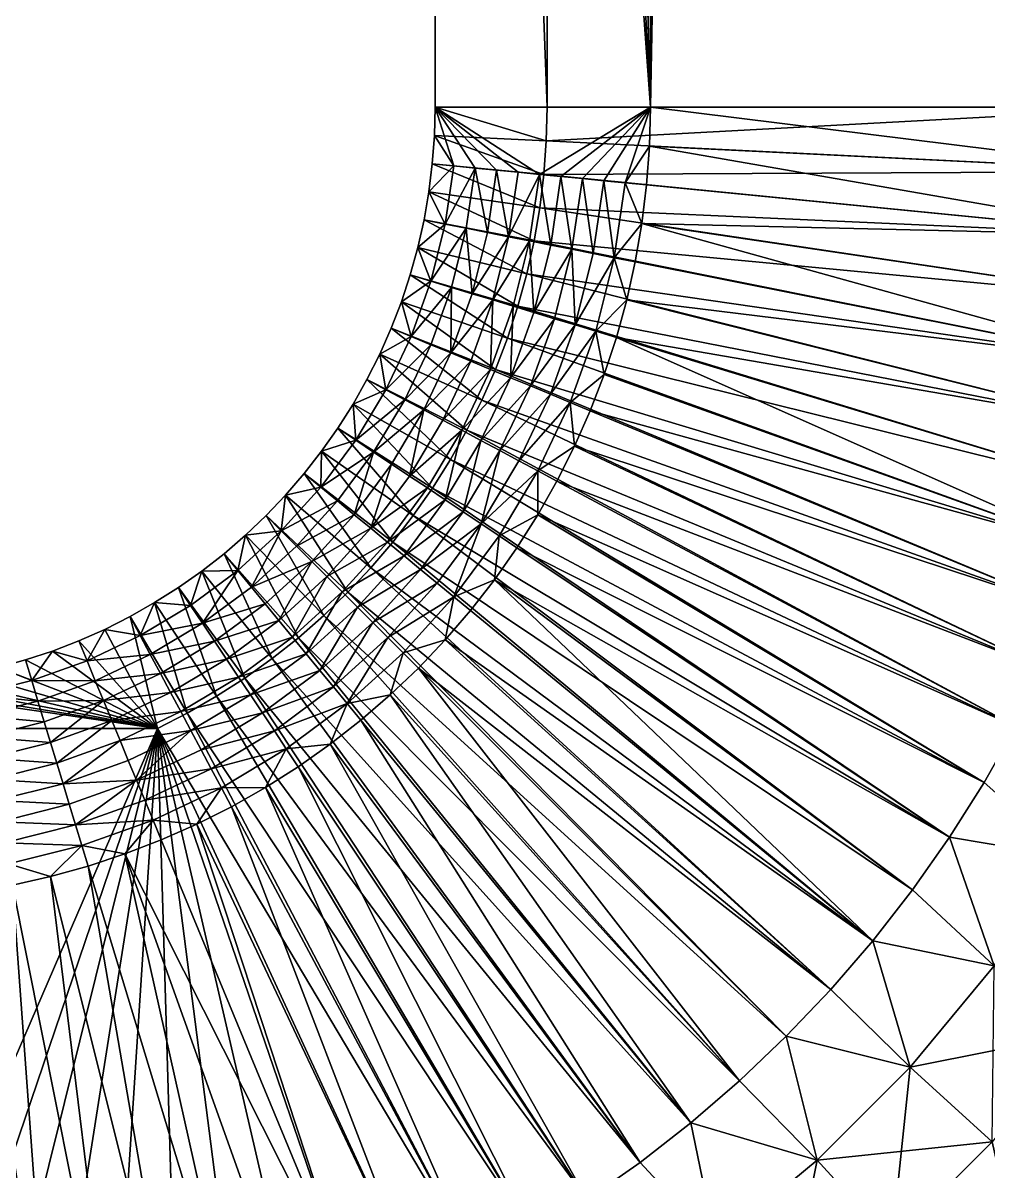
# Model space of a CAD drawing. Header units: metres. Extents: x -40.1 to 40.1, y -46.3 to 46.3.
# Drawn here: x 35.729 to 38.53, y -44.585 to -41.256 of the extents above; entities that cross this region are included whole.
import ezdxf

# ---------------------------------------------------------------- set-up
doc = ezdxf.new("R2010")
doc.units = ezdxf.units.M

msp = doc.modelspace()

# ---------------------------------------------------------------- linework, layer by layer
for points in [[(37.55, 41.5), (36.925, -19.0526), (37.55, -41.5), (37.55, 41.5)], [(39.06, 41.5), (37.55, -41.5), (39.06, -41.5), (39.06, 41.5)], [(39.06, 41.5), (37.55, 41.5), (37.55, -41.5), (39.06, 41.5)], [(36.925, -19.0526), (36.925, -29.4449), (37.55, -41.5), (36.925, -19.0526)], [(36.925, -29.4449), (36.925, -32.909), (37.55, -41.5), (36.925, -29.4449)], [(36.925, -32.909), (36.925, -41.5), (37.55, -41.5), (36.925, -32.909)], [(36.925, -32.909), (37.25, -41.5), (36.925, -41.5), (36.925, -32.909)], [(37.25, -32.909), (37.25, -41.5), (36.925, -32.909), (37.25, -32.909)], [(37.25, -32.909), (39.06, -41.5), (37.25, -41.5), (37.25, -32.909)], [(37.25, -32.909), (37.25, -41.5), (37.25, -41.5), (37.25, -32.909)], [(37.25, -32.909), (37.25, -41.5), (37.25, -32.909), (37.25, -32.909)], [(36.9791, -41.6703), (36.925, -41.5), (36.923, -41.5822), (36.9791, -41.6703)], [(37.2476, -41.5975), (36.923, -41.5822), (36.925, -41.5), (37.2476, -41.5975)], [(37.0413, -41.6764), (36.925, -41.5), (36.9791, -41.6703), (37.0413, -41.6764)], [(37.1035, -41.6826), (36.925, -41.5), (37.0413, -41.6764), (37.1035, -41.6826)], [(37.1657, -41.6887), (36.925, -41.5), (37.1035, -41.6826), (37.1657, -41.6887)], [(37.2279, -41.6948), (37.55, -41.5), (36.925, -41.5), (37.2279, -41.6948)], [(37.2279, -41.6948), (36.925, -41.5), (37.1657, -41.6887), (37.2279, -41.6948)], [(37.25, -41.5), (37.2476, -41.5975), (36.925, -41.5), (37.25, -41.5)], [(37.2901, -41.7009), (37.55, -41.5), (37.2279, -41.6948), (37.2901, -41.7009)], [(39.06, -41.5), (39.0554, -41.6869), (37.2476, -41.5975), (39.06, -41.5)], [(39.06, -41.5), (37.2476, -41.5975), (37.25, -41.5), (39.06, -41.5)], [(37.25, -41.5), (37.2476, -41.5975), (37.2476, -41.5975), (37.25, -41.5)], [(37.25, -41.5), (37.2476, -41.5975), (37.25, -41.5), (37.25, -41.5)], [(37.3523, -41.7071), (37.55, -41.5), (37.2901, -41.7009), (37.3523, -41.7071)], [(37.4145, -41.7132), (37.55, -41.5), (37.3523, -41.7071), (37.4145, -41.7132)], [(37.4767, -41.7193), (37.55, -41.5), (37.4145, -41.7132), (37.4767, -41.7193)], [(37.4767, -41.7193), (37.5472, -41.6129), (37.55, -41.5), (37.4767, -41.7193)], [(39.0554, -41.6869), (37.55, -41.5), (37.5472, -41.6129), (39.0554, -41.6869)], [(39.06, -41.5), (37.55, -41.5), (39.0554, -41.6869), (39.06, -41.5)], [(36.9791, -41.6703), (36.923, -41.5822), (36.9169, -41.6642), (36.9791, -41.6703)], [(37.2405, -41.6947), (36.9169, -41.6642), (36.923, -41.5822), (37.2405, -41.6947)], [(37.2476, -41.5975), (37.2405, -41.6947), (36.923, -41.5822), (37.2476, -41.5975)], [(39.0554, -41.6869), (37.2405, -41.6947), (37.2476, -41.5975), (39.0554, -41.6869)], [(37.2476, -41.5975), (37.2405, -41.6947), (37.2405, -41.6947), (37.2476, -41.5975)], [(37.2476, -41.5975), (37.2405, -41.6947), (37.2476, -41.5975), (37.2476, -41.5975)], [(37.4767, -41.7193), (37.5389, -41.7254), (37.5472, -41.6129), (37.4767, -41.7193)], [(39.0417, -41.8734), (37.5472, -41.6129), (37.5389, -41.7254), (39.0417, -41.8734)], [(39.0554, -41.6869), (37.5472, -41.6129), (39.0417, -41.8734), (39.0554, -41.6869)], [(36.9791, -41.6703), (36.9169, -41.6642), (36.9069, -41.7458), (36.9791, -41.6703)], [(37.2286, -41.7915), (36.9069, -41.7458), (36.9169, -41.6642), (37.2286, -41.7915)], [(36.9791, -41.6703), (36.9069, -41.7458), (36.9541, -41.839), (36.9791, -41.6703)], [(37.2405, -41.6947), (37.2286, -41.7915), (36.9169, -41.6642), (37.2405, -41.6947)], [(37.0413, -41.6764), (36.9791, -41.6703), (36.9541, -41.839), (37.0413, -41.6764)], [(37.0413, -41.6764), (36.9541, -41.839), (37.0154, -41.8512), (37.0413, -41.6764)], [(37.0767, -41.8634), (37.0413, -41.6764), (37.0154, -41.8512), (37.0767, -41.8634)], [(37.1035, -41.6826), (37.0413, -41.6764), (37.0767, -41.8634), (37.1035, -41.6826)], [(37.138, -41.8755), (37.1035, -41.6826), (37.0767, -41.8634), (37.138, -41.8755)], [(37.1657, -41.6887), (37.1035, -41.6826), (37.138, -41.8755), (37.1657, -41.6887)], [(37.2279, -41.6948), (37.1657, -41.6887), (37.138, -41.8755), (37.2279, -41.6948)], [(37.2279, -41.6948), (37.138, -41.8755), (37.1993, -41.8877), (37.2279, -41.6948)], [(37.2606, -41.8999), (37.2279, -41.6948), (37.1993, -41.8877), (37.2606, -41.8999)], [(37.2901, -41.7009), (37.2279, -41.6948), (37.2606, -41.8999), (37.2901, -41.7009)], [(39.0417, -41.8734), (37.2286, -41.7915), (37.2405, -41.6947), (39.0417, -41.8734)], [(37.2405, -41.6947), (37.2286, -41.7915), (37.2286, -41.7915), (37.2405, -41.6947)], [(37.2405, -41.6947), (37.2286, -41.7915), (37.2405, -41.6947), (37.2405, -41.6947)], [(39.0554, -41.6869), (39.0417, -41.8734), (37.2405, -41.6947), (39.0554, -41.6869)], [(37.3219, -41.9121), (37.2901, -41.7009), (37.2606, -41.8999), (37.3219, -41.9121)], [(37.3523, -41.7071), (37.2901, -41.7009), (37.3219, -41.9121), (37.3523, -41.7071)], [(37.3832, -41.9243), (37.3523, -41.7071), (37.3219, -41.9121), (37.3832, -41.9243)], [(37.4145, -41.7132), (37.3523, -41.7071), (37.3832, -41.9243), (37.4145, -41.7132)], [(37.4445, -41.9365), (37.4145, -41.7132), (37.3832, -41.9243), (37.4445, -41.9365)], [(37.4767, -41.7193), (37.4145, -41.7132), (37.4445, -41.9365), (37.4767, -41.7193)], [(36.9541, -41.839), (36.9069, -41.7458), (36.8928, -41.8268), (36.9541, -41.839)], [(37.2121, -41.8875), (36.8928, -41.8268), (36.9069, -41.7458), (37.2121, -41.8875)], [(37.2286, -41.7915), (37.2121, -41.8875), (36.9069, -41.7458), (37.2286, -41.7915)], [(37.4767, -41.7193), (37.4445, -41.9365), (37.5251, -41.8375), (37.4767, -41.7193)], [(37.4767, -41.7193), (37.5251, -41.8375), (37.5389, -41.7254), (37.4767, -41.7193)], [(39.0417, -41.8734), (37.5389, -41.7254), (37.5251, -41.8375), (39.0417, -41.8734)], [(39.0188, -42.059), (37.2121, -41.8875), (37.2286, -41.7915), (39.0188, -42.059)], [(37.2286, -41.7915), (37.2121, -41.8875), (37.2121, -41.8875), (37.2286, -41.7915)], [(37.2286, -41.7915), (37.2121, -41.8875), (37.2286, -41.7915), (37.2286, -41.7915)], [(39.0417, -41.8734), (39.0188, -42.059), (37.2286, -41.7915), (39.0417, -41.8734)], [(36.9541, -41.839), (36.8928, -41.8268), (36.8748, -41.907), (36.9541, -41.839)], [(37.1909, -41.9827), (36.8748, -41.907), (36.8928, -41.8268), (37.1909, -41.9827)], [(36.9541, -41.839), (36.8748, -41.907), (36.9127, -42.0044), (36.9541, -41.839)], [(37.2121, -41.8875), (37.1909, -41.9827), (36.8928, -41.8268), (37.2121, -41.8875)], [(37.0154, -41.8512), (36.9541, -41.839), (36.9127, -42.0044), (37.0154, -41.8512)], [(37.4445, -41.9365), (37.5058, -41.9487), (37.5251, -41.8375), (37.4445, -41.9365)], [(38.9868, -42.2433), (37.5251, -41.8375), (37.5058, -41.9487), (38.9868, -42.2433)], [(39.0188, -42.059), (37.5251, -41.8375), (38.9868, -42.2433), (39.0188, -42.059)], [(39.0417, -41.8734), (37.5251, -41.8375), (39.0188, -42.059), (39.0417, -41.8734)], [(37.0154, -41.8512), (36.9127, -42.0044), (36.9725, -42.0225), (37.0154, -41.8512)], [(37.0323, -42.0407), (37.0154, -41.8512), (36.9725, -42.0225), (37.0323, -42.0407)], [(37.0767, -41.8634), (37.0154, -41.8512), (37.0323, -42.0407), (37.0767, -41.8634)], [(37.138, -41.8755), (37.0767, -41.8634), (37.0323, -42.0407), (37.138, -41.8755)], [(37.138, -41.8755), (37.0323, -42.0407), (37.0921, -42.0588), (37.138, -41.8755)], [(37.1993, -41.8877), (37.138, -41.8755), (37.0921, -42.0588), (37.1993, -41.8877)], [(36.9127, -42.0044), (36.8748, -41.907), (36.8529, -41.9862), (36.9127, -42.0044)], [(37.1651, -42.0767), (36.8529, -41.9862), (36.8748, -41.907), (37.1651, -42.0767)], [(37.1909, -41.9827), (37.1651, -42.0767), (36.8748, -41.907), (37.1909, -41.9827)], [(37.1993, -41.8877), (37.0921, -42.0588), (37.1519, -42.0769), (37.1993, -41.8877)], [(37.2117, -42.0951), (37.1993, -41.8877), (37.1519, -42.0769), (37.2117, -42.0951)], [(38.9868, -42.2433), (37.1909, -41.9827), (37.2121, -41.8875), (38.9868, -42.2433)], [(37.2121, -41.8875), (37.1909, -41.9827), (37.1909, -41.9827), (37.2121, -41.8875)], [(37.2121, -41.8875), (37.1909, -41.9827), (37.2121, -41.8875), (37.2121, -41.8875)], [(37.2606, -41.8999), (37.1993, -41.8877), (37.2117, -42.0951), (37.2606, -41.8999)], [(37.3219, -41.9121), (37.2606, -41.8999), (37.2117, -42.0951), (37.3219, -41.9121)], [(37.3219, -41.9121), (37.2117, -42.0951), (37.2715, -42.1132), (37.3219, -41.9121)], [(39.0188, -42.059), (38.9868, -42.2433), (37.2121, -41.8875), (39.0188, -42.059)], [(37.3313, -42.1314), (37.3219, -41.9121), (37.2715, -42.1132), (37.3313, -42.1314)], [(37.3832, -41.9243), (37.3219, -41.9121), (37.3313, -42.1314), (37.3832, -41.9243)], [(37.4445, -41.9365), (37.3832, -41.9243), (37.3313, -42.1314), (37.4445, -41.9365)], [(37.4445, -41.9365), (37.3313, -42.1314), (37.3912, -42.1495), (37.4445, -41.9365)], [(37.4445, -41.9365), (37.3912, -42.1495), (37.4811, -42.0589), (37.4445, -41.9365)], [(37.4445, -41.9365), (37.4811, -42.0589), (37.5058, -41.9487), (37.4445, -41.9365)], [(38.9868, -42.2433), (37.5058, -41.9487), (37.4811, -42.0589), (38.9868, -42.2433)], [(38.9458, -42.4258), (37.1651, -42.0767), (37.1909, -41.9827), (38.9458, -42.4258)], [(37.1909, -41.9827), (37.1651, -42.0767), (37.1651, -42.0767), (37.1909, -41.9827)], [(37.1909, -41.9827), (37.1651, -42.0767), (37.1909, -41.9827), (37.1909, -41.9827)], [(38.9868, -42.2433), (38.9458, -42.4258), (37.1909, -41.9827), (38.9868, -42.2433)], [(36.9127, -42.0044), (36.8529, -41.9862), (36.8271, -42.0643), (36.9127, -42.0044)], [(37.1347, -42.1693), (36.8271, -42.0643), (36.8529, -41.9862), (37.1347, -42.1693)], [(36.9127, -42.0044), (36.8271, -42.0643), (36.8552, -42.1649), (36.9127, -42.0044)], [(37.1651, -42.0767), (37.1347, -42.1693), (36.8529, -41.9862), (37.1651, -42.0767)], [(36.9725, -42.0225), (36.9127, -42.0044), (36.8552, -42.1649), (36.9725, -42.0225)], [(36.9725, -42.0225), (36.8552, -42.1649), (36.913, -42.1888), (36.9725, -42.0225)], [(36.9707, -42.2127), (36.9725, -42.0225), (36.913, -42.1888), (36.9707, -42.2127)], [(37.0323, -42.0407), (36.9725, -42.0225), (36.9707, -42.2127), (37.0323, -42.0407)], [(37.0921, -42.0588), (37.0323, -42.0407), (36.9707, -42.2127), (37.0921, -42.0588)], [(36.8552, -42.1649), (36.8271, -42.0643), (36.7975, -42.141), (36.8552, -42.1649)], [(37.0998, -42.2604), (36.7975, -42.141), (36.8271, -42.0643), (37.0998, -42.2604)], [(37.1347, -42.1693), (37.0998, -42.2604), (36.8271, -42.0643), (37.1347, -42.1693)], [(37.0921, -42.0588), (36.9707, -42.2127), (37.0285, -42.2367), (37.0921, -42.0588)], [(37.0862, -42.2606), (37.0921, -42.0588), (37.0285, -42.2367), (37.0862, -42.2606)], [(37.1519, -42.0769), (37.0921, -42.0588), (37.0862, -42.2606), (37.1519, -42.0769)], [(37.144, -42.2845), (37.1519, -42.0769), (37.0862, -42.2606), (37.144, -42.2845)], [(38.8959, -42.606), (37.1347, -42.1693), (37.1651, -42.0767), (38.8959, -42.606)], [(37.1347, -42.1693), (37.1347, -42.1693), (37.1651, -42.0767), (37.1347, -42.1693)], [(37.1651, -42.0767), (37.1347, -42.1693), (37.1651, -42.0767), (37.1651, -42.0767)], [(37.2117, -42.0951), (37.1519, -42.0769), (37.144, -42.2845), (37.2117, -42.0951)], [(38.9458, -42.4258), (38.8959, -42.606), (37.1651, -42.0767), (38.9458, -42.4258)], [(37.3912, -42.1495), (37.451, -42.1677), (37.4811, -42.0589), (37.3912, -42.1495)], [(38.9458, -42.4258), (37.4811, -42.0589), (37.451, -42.1677), (38.9458, -42.4258)], [(38.9868, -42.2433), (37.4811, -42.0589), (38.9458, -42.4258), (38.9868, -42.2433)], [(37.2715, -42.1132), (37.2117, -42.0951), (37.144, -42.2845), (37.2715, -42.1132)], [(37.2715, -42.1132), (37.144, -42.2845), (37.2017, -42.3084), (37.2715, -42.1132)], [(37.3313, -42.1314), (37.2715, -42.1132), (37.2017, -42.3084), (37.3313, -42.1314)], [(36.8552, -42.1649), (36.7975, -42.141), (36.7642, -42.2162), (36.8552, -42.1649)], [(37.0606, -42.3496), (36.7642, -42.2162), (36.7975, -42.141), (37.0606, -42.3496)], [(37.0998, -42.2604), (37.0606, -42.3496), (36.7975, -42.141), (37.0998, -42.2604)], [(37.3313, -42.1314), (37.2017, -42.3084), (37.2594, -42.3323), (37.3313, -42.1314)], [(37.3912, -42.1495), (37.3313, -42.1314), (37.2594, -42.3323), (37.3912, -42.1495)], [(36.8552, -42.1649), (36.7642, -42.2162), (36.7823, -42.3191), (36.8552, -42.1649)], [(36.913, -42.1888), (36.8552, -42.1649), (36.7823, -42.3191), (36.913, -42.1888)], [(38.8373, -42.7836), (37.0998, -42.2604), (37.1347, -42.1693), (38.8373, -42.7836)], [(37.1347, -42.1693), (37.0998, -42.2604), (37.0998, -42.2604), (37.1347, -42.1693)], [(37.1347, -42.1693), (37.0998, -42.2604), (37.1347, -42.1693), (37.1347, -42.1693)], [(38.8959, -42.606), (38.8373, -42.7836), (37.1347, -42.1693), (38.8959, -42.606)], [(37.3912, -42.1495), (37.2594, -42.3323), (37.3172, -42.3563), (37.3912, -42.1495)], [(37.3912, -42.1495), (37.3172, -42.3563), (37.4156, -42.2748), (37.3912, -42.1495)], [(37.3912, -42.1495), (37.4156, -42.2748), (37.451, -42.1677), (37.3912, -42.1495)], [(38.8373, -42.7836), (37.451, -42.1677), (37.4156, -42.2748), (38.8373, -42.7836)], [(38.8959, -42.606), (37.451, -42.1677), (38.8373, -42.7836), (38.8959, -42.606)], [(38.9458, -42.4258), (37.451, -42.1677), (38.8959, -42.606), (38.9458, -42.4258)], [(36.913, -42.1888), (36.7823, -42.3191), (36.8375, -42.3485), (36.913, -42.1888)], [(36.9707, -42.2127), (36.913, -42.1888), (36.8375, -42.3485), (36.9707, -42.2127)], [(36.9707, -42.2127), (36.8375, -42.3485), (36.8926, -42.378), (36.9707, -42.2127)], [(37.0285, -42.2367), (36.9707, -42.2127), (36.8926, -42.378), (37.0285, -42.2367)], [(36.7823, -42.3191), (36.7642, -42.2162), (36.7272, -42.2896), (36.7823, -42.3191)], [(37.017, -42.4368), (36.7272, -42.2896), (36.7642, -42.2162), (37.017, -42.4368)], [(37.0606, -42.3496), (37.017, -42.4368), (36.7642, -42.2162), (37.0606, -42.3496)], [(37.0285, -42.2367), (36.8926, -42.378), (36.9477, -42.4074), (37.0285, -42.2367)], [(37.0862, -42.2606), (37.0285, -42.2367), (36.9477, -42.4074), (37.0862, -42.2606)], [(37.0862, -42.2606), (36.9477, -42.4074), (37.0028, -42.4369), (37.0862, -42.2606)], [(37.144, -42.2845), (37.0862, -42.2606), (37.0028, -42.4369), (37.144, -42.2845)], [(38.77, -42.958), (37.0606, -42.3496), (37.0998, -42.2604), (38.77, -42.958)], [(37.0998, -42.2604), (37.0606, -42.3496), (37.0606, -42.3496), (37.0998, -42.2604)], [(37.0998, -42.2604), (37.0606, -42.3496), (37.0998, -42.2604), (37.0998, -42.2604)], [(38.8373, -42.7836), (38.77, -42.958), (37.0998, -42.2604), (38.8373, -42.7836)], [(37.3172, -42.3563), (37.3749, -42.3802), (37.4156, -42.2748), (37.3172, -42.3563)], [(38.8373, -42.7836), (37.4156, -42.2748), (37.3749, -42.3802), (38.8373, -42.7836)], [(36.7823, -42.3191), (36.7272, -42.2896), (36.6867, -42.3611), (36.7823, -42.3191)], [(36.9693, -42.5218), (36.6867, -42.3611), (36.7272, -42.2896), (36.9693, -42.5218)], [(37.017, -42.4368), (36.9693, -42.5218), (36.7272, -42.2896), (37.017, -42.4368)], [(37.144, -42.2845), (37.0028, -42.4369), (37.0579, -42.4664), (37.144, -42.2845)], [(37.2017, -42.3084), (37.144, -42.2845), (37.0579, -42.4664), (37.2017, -42.3084)], [(37.2017, -42.3084), (37.0579, -42.4664), (37.1131, -42.4958), (37.2017, -42.3084)], [(37.2594, -42.3323), (37.2017, -42.3084), (37.1131, -42.4958), (37.2594, -42.3323)], [(36.7823, -42.3191), (36.6867, -42.3611), (36.6947, -42.4653), (36.7823, -42.3191)], [(36.8375, -42.3485), (36.7823, -42.3191), (36.6947, -42.4653), (36.8375, -42.3485)], [(36.8375, -42.3485), (36.6947, -42.4653), (36.7466, -42.5), (36.8375, -42.3485)], [(36.8926, -42.378), (36.8375, -42.3485), (36.7466, -42.5), (36.8926, -42.378)], [(37.2594, -42.3323), (37.1131, -42.4958), (37.1682, -42.5253), (37.2594, -42.3323)], [(37.3172, -42.3563), (37.2594, -42.3323), (37.1682, -42.5253), (37.3172, -42.3563)], [(36.6947, -42.4653), (36.6867, -42.3611), (36.6427, -42.4306), (36.6947, -42.4653)], [(36.6867, -42.3611), (36.9174, -42.6044), (36.6427, -42.4306), (36.6867, -42.3611)], [(36.9693, -42.5218), (36.9174, -42.6044), (36.6867, -42.3611), (36.9693, -42.5218)], [(36.8926, -42.378), (36.7466, -42.5), (36.7986, -42.5347), (36.8926, -42.378)], [(36.8506, -42.5695), (36.8926, -42.378), (36.7986, -42.5347), (36.8506, -42.5695)], [(36.9477, -42.4074), (36.8926, -42.378), (36.8506, -42.5695), (36.9477, -42.4074)], [(38.6942, -43.129), (37.017, -42.4368), (37.0606, -42.3496), (38.6942, -43.129)], [(37.0606, -42.3496), (37.017, -42.4368), (37.017, -42.4368), (37.0606, -42.3496)], [(37.0606, -42.3496), (37.017, -42.4368), (37.0606, -42.3496), (37.0606, -42.3496)], [(38.77, -42.958), (38.6942, -43.129), (37.0606, -42.3496), (38.77, -42.958)], [(37.3172, -42.3563), (37.1682, -42.5253), (37.2233, -42.5547), (37.3172, -42.3563)], [(37.3172, -42.3563), (37.2233, -42.5547), (37.3292, -42.4834), (37.3172, -42.3563)], [(37.3172, -42.3563), (37.3292, -42.4834), (37.3749, -42.3802), (37.3172, -42.3563)], [(38.77, -42.958), (37.3749, -42.3802), (37.3292, -42.4834), (38.77, -42.958)], [(38.8373, -42.7836), (37.3749, -42.3802), (38.77, -42.958), (38.8373, -42.7836)], [(37.0028, -42.4369), (36.9477, -42.4074), (36.8506, -42.5695), (37.0028, -42.4369)], [(36.6947, -42.4653), (36.6427, -42.4306), (36.5954, -42.4978), (36.6947, -42.4653)], [(36.6427, -42.4306), (36.8616, -42.6843), (36.5954, -42.4978), (36.6427, -42.4306)], [(36.9174, -42.6044), (36.8616, -42.6843), (36.6427, -42.4306), (36.9174, -42.6044)], [(37.0028, -42.4369), (36.8506, -42.5695), (36.9025, -42.6042), (37.0028, -42.4369)], [(36.9545, -42.6389), (37.0028, -42.4369), (36.9025, -42.6042), (36.9545, -42.6389)], [(37.0579, -42.4664), (37.0028, -42.4369), (36.9545, -42.6389), (37.0579, -42.4664)], [(38.6101, -43.296), (36.9693, -42.5218), (37.017, -42.4368), (38.6101, -43.296)], [(37.017, -42.4368), (36.9693, -42.5218), (36.9693, -42.5218), (37.017, -42.4368)], [(37.017, -42.4368), (36.9693, -42.5218), (37.017, -42.4368), (37.017, -42.4368)], [(38.6942, -43.129), (38.6101, -43.296), (37.017, -42.4368), (38.6942, -43.129)], [(36.6947, -42.4653), (36.5954, -42.4978), (36.5931, -42.6023), (36.6947, -42.4653)], [(36.7466, -42.5), (36.6947, -42.4653), (36.5931, -42.6023), (36.7466, -42.5)], [(37.0065, -42.6736), (37.0579, -42.4664), (36.9545, -42.6389), (37.0065, -42.6736)], [(37.1131, -42.4958), (37.0579, -42.4664), (37.0065, -42.6736), (37.1131, -42.4958)], [(36.5931, -42.6023), (36.5954, -42.4978), (36.5448, -42.5626), (36.5931, -42.6023)], [(36.5954, -42.4978), (36.802, -42.7615), (36.5448, -42.5626), (36.5954, -42.4978)], [(36.7466, -42.5), (36.5931, -42.6023), (36.6414, -42.6419), (36.7466, -42.5)], [(36.8616, -42.6843), (36.802, -42.7615), (36.5954, -42.4978), (36.8616, -42.6843)], [(36.6897, -42.6816), (36.7466, -42.5), (36.6414, -42.6419), (36.6897, -42.6816)], [(36.7986, -42.5347), (36.7466, -42.5), (36.6897, -42.6816), (36.7986, -42.5347)], [(37.0584, -42.7084), (37.1131, -42.4958), (37.0065, -42.6736), (37.0584, -42.7084)], [(37.1682, -42.5253), (37.1131, -42.4958), (37.0584, -42.7084), (37.1682, -42.5253)], [(37.2233, -42.5547), (37.2784, -42.5842), (37.3292, -42.4834), (37.2233, -42.5547)], [(38.6942, -43.129), (37.3292, -42.4834), (37.2784, -42.5842), (38.6942, -43.129)], [(38.77, -42.958), (37.3292, -42.4834), (38.6942, -43.129), (38.77, -42.958)], [(36.738, -42.7212), (36.7986, -42.5347), (36.6897, -42.6816), (36.738, -42.7212)], [(36.8506, -42.5695), (36.7986, -42.5347), (36.738, -42.7212), (36.8506, -42.5695)], [(38.5179, -43.4587), (36.9174, -42.6044), (36.9693, -42.5218), (38.5179, -43.4587)], [(36.9693, -42.5218), (36.9174, -42.6044), (36.9174, -42.6044), (36.9693, -42.5218)], [(36.9693, -42.5218), (36.9174, -42.6044), (36.9693, -42.5218), (36.9693, -42.5218)], [(38.6101, -43.296), (38.5179, -43.4587), (36.9693, -42.5218), (38.6101, -43.296)], [(37.2233, -42.5547), (37.1682, -42.5253), (37.0584, -42.7084), (37.2233, -42.5547)], [(36.5931, -42.6023), (36.5448, -42.5626), (36.4911, -42.6249), (36.5931, -42.6023)], [(36.5448, -42.5626), (36.7387, -42.8356), (36.4911, -42.6249), (36.5448, -42.5626)], [(36.802, -42.7615), (36.7387, -42.8356), (36.5448, -42.5626), (36.802, -42.7615)], [(36.9025, -42.6042), (36.8506, -42.5695), (36.738, -42.7212), (36.9025, -42.6042)], [(37.2233, -42.5547), (37.0584, -42.7084), (37.1104, -42.7431), (37.2233, -42.5547)], [(37.2233, -42.5547), (37.1104, -42.7431), (37.2228, -42.6824), (37.2233, -42.5547)], [(37.2233, -42.5547), (37.2228, -42.6824), (37.2784, -42.5842), (37.2233, -42.5547)], [(36.5931, -42.6023), (36.4911, -42.6249), (36.4786, -42.7286), (36.5931, -42.6023)], [(36.6414, -42.6419), (36.5931, -42.6023), (36.4786, -42.7286), (36.6414, -42.6419)], [(36.9025, -42.6042), (36.738, -42.7212), (36.7864, -42.7609), (36.9025, -42.6042)], [(36.9545, -42.6389), (36.9025, -42.6042), (36.7864, -42.7609), (36.9545, -42.6389)], [(38.4179, -43.6167), (36.8616, -42.6843), (36.9174, -42.6044), (38.4179, -43.6167)], [(36.9174, -42.6044), (36.8616, -42.6843), (36.9174, -42.6044), (36.9174, -42.6044)], [(36.9174, -42.6044), (36.8616, -42.6843), (36.8616, -42.6843), (36.9174, -42.6044)], [(38.5179, -43.4587), (38.4179, -43.6167), (36.9174, -42.6044), (38.5179, -43.4587)], [(38.6101, -43.296), (37.2784, -42.5842), (37.2228, -42.6824), (38.6101, -43.296)], [(38.6942, -43.129), (37.2784, -42.5842), (38.6101, -43.296), (38.6942, -43.129)], [(36.4786, -42.7286), (36.4911, -42.6249), (36.4344, -42.6844), (36.4786, -42.7286)], [(36.4911, -42.6249), (36.6718, -42.9065), (36.4344, -42.6844), (36.4911, -42.6249)], [(36.6414, -42.6419), (36.4786, -42.7286), (36.5228, -42.7728), (36.6414, -42.6419)], [(36.7387, -42.8356), (36.6718, -42.9065), (36.4911, -42.6249), (36.7387, -42.8356)], [(36.6897, -42.6816), (36.6414, -42.6419), (36.5228, -42.7728), (36.6897, -42.6816)], [(36.9545, -42.6389), (36.7864, -42.7609), (36.8347, -42.8005), (36.9545, -42.6389)], [(37.0065, -42.6736), (36.9545, -42.6389), (36.8347, -42.8005), (37.0065, -42.6736)], [(36.6897, -42.6816), (36.5228, -42.7728), (36.567, -42.817), (36.6897, -42.6816)], [(36.738, -42.7212), (36.6897, -42.6816), (36.567, -42.817), (36.738, -42.7212)], [(37.0065, -42.6736), (36.8347, -42.8005), (36.883, -42.8402), (37.0065, -42.6736)], [(37.0584, -42.7084), (37.0065, -42.6736), (36.883, -42.8402), (37.0584, -42.7084)], [(36.4786, -42.7286), (36.4344, -42.6844), (36.3749, -42.7411), (36.4786, -42.7286)], [(36.4344, -42.6844), (36.6016, -42.9742), (36.3749, -42.7411), (36.4344, -42.6844)], [(36.6718, -42.9065), (36.6016, -42.9742), (36.4344, -42.6844), (36.6718, -42.9065)], [(38.3102, -43.7696), (36.802, -42.7615), (36.8616, -42.6843), (38.3102, -43.7696)], [(36.8616, -42.6843), (36.802, -42.7615), (36.8616, -42.6843), (36.8616, -42.6843)], [(36.8616, -42.6843), (36.802, -42.7615), (36.802, -42.7615), (36.8616, -42.6843)], [(38.4179, -43.6167), (38.3102, -43.7696), (36.8616, -42.6843), (38.4179, -43.6167)], [(37.0584, -42.7084), (36.883, -42.8402), (36.9313, -42.8798), (37.0584, -42.7084)], [(36.9796, -42.9195), (37.0584, -42.7084), (36.9313, -42.8798), (36.9796, -42.9195)], [(37.1104, -42.7431), (37.0584, -42.7084), (36.9796, -42.9195), (37.1104, -42.7431)], [(37.1104, -42.7431), (37.1624, -42.7778), (37.2228, -42.6824), (37.1104, -42.7431)], [(38.5179, -43.4587), (37.2228, -42.6824), (37.1624, -42.7778), (38.5179, -43.4587)], [(38.6101, -43.296), (37.2228, -42.6824), (38.5179, -43.4587), (38.6101, -43.296)], [(36.3523, -42.8431), (36.3749, -42.7411), (36.3126, -42.7948), (36.3523, -42.8431)], [(36.3749, -42.7411), (36.5282, -43.0383), (36.3126, -42.7948), (36.3749, -42.7411)], [(36.4786, -42.7286), (36.3749, -42.7411), (36.3523, -42.8431), (36.4786, -42.7286)], [(36.3919, -42.8914), (36.4786, -42.7286), (36.3523, -42.8431), (36.3919, -42.8914)], [(36.3749, -42.7411), (36.6016, -42.9742), (36.5282, -43.0383), (36.3749, -42.7411)], [(36.5228, -42.7728), (36.4786, -42.7286), (36.3919, -42.8914), (36.5228, -42.7728)], [(36.738, -42.7212), (36.567, -42.817), (36.6112, -42.8612), (36.738, -42.7212)], [(36.7864, -42.7609), (36.738, -42.7212), (36.6112, -42.8612), (36.7864, -42.7609)], [(37.1104, -42.7431), (36.9796, -42.9195), (37.0974, -42.8701), (37.1104, -42.7431)], [(37.1104, -42.7431), (37.0974, -42.8701), (37.1624, -42.7778), (37.1104, -42.7431)], [(36.567, -42.817), (36.5228, -42.7728), (36.3919, -42.8914), (36.567, -42.817)], [(36.7864, -42.7609), (36.6112, -42.8612), (36.6554, -42.9054), (36.7864, -42.7609)], [(36.8347, -42.8005), (36.7864, -42.7609), (36.6554, -42.9054), (36.8347, -42.8005)], [(38.1952, -43.917), (36.7387, -42.8356), (36.802, -42.7615), (38.1952, -43.917)], [(36.802, -42.7615), (36.7387, -42.8356), (36.802, -42.7615), (36.802, -42.7615)], [(36.802, -42.7615), (36.7387, -42.8356), (36.7387, -42.8356), (36.802, -42.7615)], [(38.3102, -43.7696), (38.1952, -43.917), (36.802, -42.7615), (38.3102, -43.7696)], [(38.4179, -43.6167), (37.1624, -42.7778), (37.0974, -42.8701), (38.4179, -43.6167)], [(38.5179, -43.4587), (37.1624, -42.7778), (38.4179, -43.6167), (38.5179, -43.4587)], [(36.3523, -42.8431), (36.3126, -42.7948), (36.2478, -42.8454), (36.3523, -42.8431)], [(36.3126, -42.7948), (36.4517, -43.0987), (36.2478, -42.8454), (36.3126, -42.7948)], [(36.3126, -42.7948), (36.5282, -43.0383), (36.4517, -43.0987), (36.3126, -42.7948)], [(36.8347, -42.8005), (36.6554, -42.9054), (36.6996, -42.9496), (36.8347, -42.8005)], [(36.883, -42.8402), (36.8347, -42.8005), (36.6996, -42.9496), (36.883, -42.8402)], [(36.2153, -42.9447), (36.2478, -42.8454), (36.1806, -42.8927), (36.2153, -42.9447)], [(36.2478, -42.8454), (36.3724, -43.1554), (36.1806, -42.8927), (36.2478, -42.8454)], [(36.3523, -42.8431), (36.2478, -42.8454), (36.2153, -42.9447), (36.3523, -42.8431)], [(36.25, -42.9966), (36.3523, -42.8431), (36.2153, -42.9447), (36.25, -42.9966)], [(36.2478, -42.8454), (36.4517, -43.0987), (36.3724, -43.1554), (36.2478, -42.8454)], [(36.3919, -42.8914), (36.3523, -42.8431), (36.25, -42.9966), (36.3919, -42.8914)], [(36.567, -42.817), (36.3919, -42.8914), (36.4316, -42.9397), (36.567, -42.817)], [(36.4712, -42.988), (36.567, -42.817), (36.4316, -42.9397), (36.4712, -42.988)], [(36.6112, -42.8612), (36.567, -42.817), (36.4712, -42.988), (36.6112, -42.8612)], [(38.073, -44.0586), (36.6718, -42.9065), (36.7387, -42.8356), (38.073, -44.0586)], [(36.7387, -42.8356), (36.6718, -42.9065), (36.7387, -42.8356), (36.7387, -42.8356)], [(36.7387, -42.8356), (36.6718, -42.9065), (36.6718, -42.9065), (36.7387, -42.8356)], [(36.883, -42.8402), (36.6996, -42.9496), (36.7438, -42.9938), (36.883, -42.8402)], [(38.1952, -43.917), (38.073, -44.0586), (36.7387, -42.8356), (38.1952, -43.917)], [(36.9313, -42.8798), (36.883, -42.8402), (36.7438, -42.9938), (36.9313, -42.8798)], [(36.5109, -43.0364), (36.6112, -42.8612), (36.4712, -42.988), (36.5109, -43.0364)], [(36.6554, -42.9054), (36.6112, -42.8612), (36.5109, -43.0364), (36.6554, -42.9054)], [(36.9313, -42.8798), (36.7438, -42.9938), (36.788, -43.038), (36.9313, -42.8798)], [(36.9796, -42.9195), (36.9313, -42.8798), (36.788, -43.038), (36.9796, -42.9195)], [(36.9796, -42.9195), (37.0279, -42.9591), (37.0974, -42.8701), (36.9796, -42.9195)], [(38.1952, -43.917), (37.0974, -42.8701), (37.0279, -42.9591), (38.1952, -43.917)], [(38.3102, -43.7696), (37.0974, -42.8701), (38.1952, -43.917), (38.3102, -43.7696)], [(38.4179, -43.6167), (37.0974, -42.8701), (38.3102, -43.7696), (38.4179, -43.6167)], [(36.2153, -42.9447), (36.1806, -42.8927), (36.1111, -42.9367), (36.2153, -42.9447)], [(36.1806, -42.8927), (36.2904, -43.2081), (36.1111, -42.9367), (36.1806, -42.8927)], [(36.1806, -42.8927), (36.3724, -43.1554), (36.2904, -43.2081), (36.1806, -42.8927)], [(36.4316, -42.9397), (36.3919, -42.8914), (36.25, -42.9966), (36.4316, -42.9397)], [(36.5505, -43.0847), (36.6554, -42.9054), (36.5109, -43.0364), (36.5505, -43.0847)], [(36.6996, -42.9496), (36.6554, -42.9054), (36.5505, -43.0847), (36.6996, -42.9496)], [(36.6718, -42.9065), (37.9441, -44.1941), (36.6016, -42.9742), (36.6718, -42.9065)], [(36.6718, -42.9065), (36.6016, -42.9742), (36.6718, -42.9065), (36.6718, -42.9065)], [(36.6718, -42.9065), (36.6016, -42.9742), (36.6016, -42.9742), (36.6718, -42.9065)], [(38.073, -44.0586), (37.9441, -44.1941), (36.6718, -42.9065), (38.073, -44.0586)], [(36.0691, -43.0323), (36.1111, -42.9367), (36.0396, -42.9772), (36.0691, -43.0323)], [(36.1111, -42.9367), (36.2059, -43.2568), (36.0396, -42.9772), (36.1111, -42.9367)], [(36.2153, -42.9447), (36.1111, -42.9367), (36.0691, -43.0323), (36.2153, -42.9447)], [(36.25, -42.9966), (36.2153, -42.9447), (36.0691, -43.0323), (36.25, -42.9966)], [(36.1111, -42.9367), (36.2904, -43.2081), (36.2059, -43.2568), (36.1111, -42.9367)], [(36.4316, -42.9397), (36.25, -42.9966), (36.2847, -43.0486), (36.4316, -42.9397)], [(36.4712, -42.988), (36.4316, -42.9397), (36.2847, -43.0486), (36.4712, -42.988)], [(36.9796, -42.9195), (36.788, -43.038), (36.8322, -43.0822), (36.9796, -42.9195)], [(36.9796, -42.9195), (36.8322, -43.0822), (36.9542, -43.0446), (36.9796, -42.9195)], [(36.9796, -42.9195), (36.9542, -43.0446), (37.0279, -42.9591), (36.9796, -42.9195)], [(36.0691, -43.0323), (36.0396, -42.9772), (35.9662, -43.0142), (36.0691, -43.0323)], [(36.0396, -42.9772), (36.1192, -43.3013), (35.9662, -43.0142), (36.0396, -42.9772)], [(36.0396, -42.9772), (36.2059, -43.2568), (36.1192, -43.3013), (36.0396, -42.9772)], [(36.6016, -42.9742), (37.8086, -44.323), (36.5282, -43.0383), (36.6016, -42.9742)], [(36.6016, -42.9742), (36.5282, -43.0383), (36.6016, -42.9742), (36.6016, -42.9742)], [(36.6016, -42.9742), (36.5282, -43.0383), (36.5282, -43.0383), (36.6016, -42.9742)], [(36.5902, -43.133), (36.6996, -42.9496), (36.5505, -43.0847), (36.5902, -43.133)], [(36.7438, -42.9938), (36.6996, -42.9496), (36.5902, -43.133), (36.7438, -42.9938)], [(37.9441, -44.1941), (37.8086, -44.323), (36.6016, -42.9742), (37.9441, -44.1941)], [(38.1952, -43.917), (37.0279, -42.9591), (36.9542, -43.0446), (38.1952, -43.917)], [(35.9149, -43.1052), (35.9662, -43.0142), (35.891, -43.0475), (35.9149, -43.1052)], [(35.9662, -43.0142), (36.1192, -43.3013), (35.891, -43.0475), (35.9662, -43.0142)], [(36.0691, -43.0323), (35.9662, -43.0142), (35.9149, -43.1052), (36.0691, -43.0323)], [(36.25, -42.9966), (36.0691, -43.0323), (36.0985, -43.0875), (36.25, -42.9966)], [(36.2847, -43.0486), (36.25, -42.9966), (36.0985, -43.0875), (36.2847, -43.0486)], [(36.4712, -42.988), (36.2847, -43.0486), (36.3195, -43.1006), (36.4712, -42.988)], [(36.5109, -43.0364), (36.4712, -42.988), (36.3195, -43.1006), (36.5109, -43.0364)], [(36.6298, -43.1813), (36.7438, -42.9938), (36.5902, -43.133), (36.6298, -43.1813)], [(36.788, -43.038), (36.7438, -42.9938), (36.6298, -43.1813), (36.788, -43.038)], [(35.9149, -43.1052), (35.891, -43.0475), (35.8143, -43.0771), (35.9149, -43.1052)], [(35.891, -43.0475), (36.1192, -43.3013), (35.8143, -43.0771), (35.891, -43.0475)], [(36.0985, -43.0875), (36.0691, -43.0323), (35.9149, -43.1052), (36.0985, -43.0875)], [(36.5109, -43.0364), (36.3195, -43.1006), (36.3542, -43.1525), (36.5109, -43.0364)], [(36.5505, -43.0847), (36.5109, -43.0364), (36.3542, -43.1525), (36.5505, -43.0847)], [(36.5282, -43.0383), (37.667, -44.4452), (36.4517, -43.0987), (36.5282, -43.0383)], [(36.5282, -43.0383), (36.4517, -43.0987), (36.5282, -43.0383), (36.5282, -43.0383)], [(36.5282, -43.0383), (36.4517, -43.0987), (36.4517, -43.0987), (36.5282, -43.0383)], [(36.5282, -43.0383), (37.8086, -44.323), (37.667, -44.4452), (36.5282, -43.0383)], [(36.6695, -43.2296), (36.788, -43.038), (36.6298, -43.1813), (36.6695, -43.2296)], [(36.8322, -43.0822), (36.788, -43.038), (36.6695, -43.2296), (36.8322, -43.0822)], [(36.8322, -43.0822), (36.8763, -43.1263), (36.9542, -43.0446), (36.8322, -43.0822)], [(38.073, -44.0586), (36.9542, -43.0446), (36.8763, -43.1263), (38.073, -44.0586)], [(38.1952, -43.917), (36.9542, -43.0446), (38.073, -44.0586), (38.1952, -43.917)], [(35.7544, -43.1627), (35.8143, -43.0771), (35.7362, -43.1029), (35.7544, -43.1627)], [(36.1192, -43.3013), (35.7362, -43.1029), (35.8143, -43.0771), (36.1192, -43.3013)], [(35.9149, -43.1052), (35.8143, -43.0771), (35.7544, -43.1627), (35.9149, -43.1052)], [(36.2847, -43.0486), (36.0985, -43.0875), (36.128, -43.1426), (36.2847, -43.0486)], [(36.3195, -43.1006), (36.2847, -43.0486), (36.128, -43.1426), (36.3195, -43.1006)], [(35.7544, -43.1627), (35.7362, -43.1029), (35.657, -43.1248), (35.7544, -43.1627)], [(36.1192, -43.3013), (35.657, -43.1248), (35.7362, -43.1029), (36.1192, -43.3013)], [(35.9388, -43.163), (35.9149, -43.1052), (35.7544, -43.1627), (35.9388, -43.163)], [(36.0985, -43.0875), (35.9149, -43.1052), (35.9388, -43.163), (36.0985, -43.0875)], [(36.128, -43.1426), (36.0985, -43.0875), (35.9388, -43.163), (36.128, -43.1426)], [(36.3195, -43.1006), (36.128, -43.1426), (36.1574, -43.1977), (36.3195, -43.1006)], [(36.3542, -43.1525), (36.3195, -43.1006), (36.1574, -43.1977), (36.3542, -43.1525)], [(36.5505, -43.0847), (36.3542, -43.1525), (36.3889, -43.2045), (36.5505, -43.0847)], [(36.4517, -43.0987), (37.5196, -44.5602), (36.3724, -43.1554), (36.4517, -43.0987)], [(36.4517, -43.0987), (36.3724, -43.1554), (36.4517, -43.0987), (36.4517, -43.0987)], [(36.4517, -43.0987), (36.3724, -43.1554), (36.3724, -43.1554), (36.4517, -43.0987)], [(36.5902, -43.133), (36.5505, -43.0847), (36.3889, -43.2045), (36.5902, -43.133)], [(36.4517, -43.0987), (37.667, -44.4452), (37.5196, -44.5602), (36.4517, -43.0987)], [(36.8322, -43.0822), (36.6695, -43.2296), (36.7946, -43.2042), (36.8322, -43.0822)], [(36.8322, -43.0822), (36.7946, -43.2042), (36.8763, -43.1263), (36.8322, -43.0822)], [(36.1192, -43.3013), (35.4958, -43.1569), (35.5768, -43.1428), (36.1192, -43.3013)], [(36.1192, -43.3013), (35.5768, -43.1428), (35.657, -43.1248), (36.1192, -43.3013)], [(35.7544, -43.1627), (35.657, -43.1248), (35.589, -43.2041), (35.7544, -43.1627)], [(36.128, -43.1426), (35.9388, -43.163), (35.9627, -43.2207), (36.128, -43.1426)], [(36.1574, -43.1977), (36.128, -43.1426), (35.9627, -43.2207), (36.1574, -43.1977)], [(36.5902, -43.133), (36.3889, -43.2045), (36.4236, -43.2565), (36.5902, -43.133)], [(36.6298, -43.1813), (36.5902, -43.133), (36.4236, -43.2565), (36.6298, -43.1813)], [(36.8763, -43.1263), (36.7946, -43.2042), (37.8086, -44.323), (36.8763, -43.1263)], [(36.8763, -43.1263), (37.8086, -44.323), (37.9441, -44.1941), (36.8763, -43.1263)], [(38.073, -44.0586), (36.8763, -43.1263), (37.9441, -44.1941), (38.073, -44.0586)], [(36.1192, -43.3013), (33, -43.3013), (35.25, -43.175), (36.1192, -43.3013)], [(36.1192, -43.3013), (35.25, -43.175), (35.3322, -43.173), (36.1192, -43.3013)], [(36.1192, -43.3013), (35.3322, -43.173), (35.4142, -43.1669), (36.1192, -43.3013)], [(36.1192, -43.3013), (35.4142, -43.1669), (35.4958, -43.1569), (36.1192, -43.3013)], [(35.7725, -43.2225), (35.7544, -43.1627), (35.589, -43.2041), (35.7725, -43.2225)], [(35.9388, -43.163), (35.7544, -43.1627), (35.7725, -43.2225), (35.9388, -43.163)], [(35.9627, -43.2207), (35.9388, -43.163), (35.7725, -43.2225), (35.9627, -43.2207)], [(36.3542, -43.1525), (36.1574, -43.1977), (36.1869, -43.2528), (36.3542, -43.1525)], [(36.3889, -43.2045), (36.3542, -43.1525), (36.1869, -43.2528), (36.3889, -43.2045)], [(36.3724, -43.1554), (37.3667, -44.6679), (36.2904, -43.2081), (36.3724, -43.1554)], [(36.3724, -43.1554), (36.2904, -43.2081), (36.3724, -43.1554), (36.3724, -43.1554)], [(36.3724, -43.1554), (36.2904, -43.2081), (36.2904, -43.2081), (36.3724, -43.1554)], [(36.3724, -43.1554), (37.5196, -44.5602), (37.3667, -44.6679), (36.3724, -43.1554)], [(36.6298, -43.1813), (36.4236, -43.2565), (36.4584, -43.3084), (36.6298, -43.1813)], [(36.6695, -43.2296), (36.6298, -43.1813), (36.4584, -43.3084), (36.6695, -43.2296)], [(35.7725, -43.2225), (35.589, -43.2041), (35.6012, -43.2654), (35.7725, -43.2225)], [(36.1574, -43.1977), (35.9627, -43.2207), (35.9867, -43.2785), (36.1574, -43.1977)], [(36.1869, -43.2528), (36.1574, -43.1977), (35.9867, -43.2785), (36.1869, -43.2528)], [(36.3889, -43.2045), (36.1869, -43.2528), (36.2164, -43.3079), (36.3889, -43.2045)], [(36.2904, -43.2081), (37.2087, -44.7679), (36.2059, -43.2568), (36.2904, -43.2081)], [(36.2904, -43.2081), (36.2059, -43.2568), (36.2904, -43.2081), (36.2904, -43.2081)], [(36.2904, -43.2081), (36.2059, -43.2568), (36.2059, -43.2568), (36.2904, -43.2081)], [(36.4236, -43.2565), (36.3889, -43.2045), (36.2164, -43.3079), (36.4236, -43.2565)], [(36.2904, -43.2081), (37.3667, -44.6679), (37.2087, -44.7679), (36.2904, -43.2081)], [(36.6695, -43.2296), (36.7091, -43.2779), (36.7946, -43.2042), (36.6695, -43.2296)], [(36.7946, -43.2042), (36.7091, -43.2779), (37.667, -44.4452), (36.7946, -43.2042)], [(36.7946, -43.2042), (37.667, -44.4452), (37.8086, -44.323), (36.7946, -43.2042)], [(35.7907, -43.2823), (35.7725, -43.2225), (35.6012, -43.2654), (35.7907, -43.2823)], [(35.9627, -43.2207), (35.7725, -43.2225), (35.7907, -43.2823), (35.9627, -43.2207)], [(35.8088, -43.3421), (35.9627, -43.2207), (35.7907, -43.2823), (35.8088, -43.3421)], [(35.9867, -43.2785), (35.9627, -43.2207), (35.8088, -43.3421), (35.9867, -43.2785)], [(36.6695, -43.2296), (36.4584, -43.3084), (36.4931, -43.3604), (36.6695, -43.2296)], [(36.6695, -43.2296), (36.4931, -43.3604), (36.6201, -43.3474), (36.6695, -43.2296)], [(36.6695, -43.2296), (36.6201, -43.3474), (36.7091, -43.2779), (36.6695, -43.2296)], [(35.7907, -43.2823), (35.6012, -43.2654), (35.6134, -43.3267), (35.7907, -43.2823)], [(35.8269, -43.4019), (35.9867, -43.2785), (35.8088, -43.3421), (35.8269, -43.4019)], [(36.0106, -43.3362), (35.9867, -43.2785), (35.8269, -43.4019), (36.0106, -43.3362)], [(36.1869, -43.2528), (35.9867, -43.2785), (36.0106, -43.3362), (36.1869, -43.2528)], [(36.2164, -43.3079), (36.1869, -43.2528), (36.0106, -43.3362), (36.2164, -43.3079)], [(36.2059, -43.2568), (37.046, -44.8601), (36.1192, -43.3013), (36.2059, -43.2568)], [(36.2059, -43.2568), (36.1192, -43.3013), (36.1192, -43.3013), (36.2059, -43.2568)], [(36.2059, -43.2568), (36.1192, -43.3013), (36.2059, -43.2568), (36.2059, -43.2568)], [(36.2059, -43.2568), (37.2087, -44.7679), (37.046, -44.8601), (36.2059, -43.2568)], [(36.4236, -43.2565), (36.2164, -43.3079), (36.2458, -43.3631), (36.4236, -43.2565)], [(36.4584, -43.3084), (36.4236, -43.2565), (36.2458, -43.3631), (36.4584, -43.3084)], [(36.7091, -43.2779), (36.6201, -43.3474), (37.5196, -44.5602), (36.7091, -43.2779)], [(36.7091, -43.2779), (37.5196, -44.5602), (37.667, -44.4452), (36.7091, -43.2779)], [(36.1192, -43.3013), (35.25, -45.31), (33, -43.3013), (36.1192, -43.3013)], [(36.1192, -43.3013), (33, -43.3013), (33, -43.3013), (36.1192, -43.3013)], [(36.1192, -43.3013), (36.1192, -43.3013), (33, -43.3013), (36.1192, -43.3013)], [(36.1192, -43.3013), (35.4369, -45.3054), (35.25, -45.31), (36.1192, -43.3013)], [(36.1192, -43.3013), (35.6234, -45.2917), (35.4369, -45.3054), (36.1192, -43.3013)], [(35.8088, -43.3421), (35.7907, -43.2823), (35.6134, -43.3267), (35.8088, -43.3421)], [(36.1192, -43.3013), (35.809, -45.2688), (35.6234, -45.2917), (36.1192, -43.3013)], [(36.1192, -43.3013), (35.9933, -45.2368), (35.809, -45.2688), (36.1192, -43.3013)], [(36.1192, -43.3013), (36.1758, -45.1958), (35.9933, -45.2368), (36.1192, -43.3013)], [(36.2164, -43.3079), (36.0106, -43.3362), (36.0345, -43.394), (36.2164, -43.3079)], [(36.0584, -43.4517), (36.2164, -43.3079), (36.0345, -43.394), (36.0584, -43.4517)], [(36.2458, -43.3631), (36.2164, -43.3079), (36.0584, -43.4517), (36.2458, -43.3631)], [(36.1192, -43.3013), (36.356, -45.1459), (36.1758, -45.1958), (36.1192, -43.3013)], [(36.1192, -43.3013), (36.5336, -45.0873), (36.356, -45.1459), (36.1192, -43.3013)], [(36.1192, -43.3013), (36.708, -45.02), (36.5336, -45.0873), (36.1192, -43.3013)], [(36.1192, -43.3013), (36.879, -44.9442), (36.708, -45.02), (36.1192, -43.3013)], [(36.1192, -43.3013), (37.046, -44.8601), (36.879, -44.9442), (36.1192, -43.3013)], [(36.4584, -43.3084), (36.2458, -43.3631), (36.2753, -43.4182), (36.4584, -43.3084)], [(36.4931, -43.3604), (36.4584, -43.3084), (36.2753, -43.4182), (36.4931, -43.3604)], [(38.763, -43.6752), (38.5179, -43.4587), (38.6101, -43.296), (38.763, -43.6752)], [(38.763, -43.6752), (38.6101, -43.296), (38.5179, -43.4587), (38.763, -43.6752)], [(35.8088, -43.3421), (35.6134, -43.3267), (35.6255, -43.388), (35.8088, -43.3421)], [(35.8269, -43.4019), (35.8088, -43.3421), (35.6255, -43.388), (35.8269, -43.4019)], [(35.8451, -43.4617), (36.0106, -43.3362), (35.8269, -43.4019), (35.8451, -43.4617)], [(36.0345, -43.394), (36.0106, -43.3362), (35.8451, -43.4617), (36.0345, -43.394)], [(36.4931, -43.3604), (36.5278, -43.4124), (36.6201, -43.3474), (36.4931, -43.3604)], [(36.6201, -43.3474), (36.5278, -43.4124), (37.3667, -44.6679), (36.6201, -43.3474)], [(36.6201, -43.3474), (37.3667, -44.6679), (37.5196, -44.5602), (36.6201, -43.3474)], [(36.2753, -43.4182), (36.2458, -43.3631), (36.0584, -43.4517), (36.2753, -43.4182)], [(36.4931, -43.3604), (36.2753, -43.4182), (36.3047, -43.4733), (36.4931, -43.3604)], [(36.4931, -43.3604), (36.3047, -43.4733), (36.4324, -43.4728), (36.4931, -43.3604)], [(36.4931, -43.3604), (36.4324, -43.4728), (36.5278, -43.4124), (36.4931, -43.3604)], [(35.8269, -43.4019), (35.6255, -43.388), (35.6377, -43.4493), (35.8269, -43.4019)], [(35.8451, -43.4617), (35.8269, -43.4019), (35.6377, -43.4493), (35.8451, -43.4617)], [(36.0584, -43.4517), (36.0345, -43.394), (35.8451, -43.4617), (36.0584, -43.4517)], [(36.5278, -43.4124), (36.4324, -43.4728), (37.2087, -44.7679), (36.5278, -43.4124)], [(36.5278, -43.4124), (37.2087, -44.7679), (37.3667, -44.6679), (36.5278, -43.4124)], [(36.2753, -43.4182), (36.0584, -43.4517), (36.0823, -43.5094), (36.2753, -43.4182)], [(36.3047, -43.4733), (36.2753, -43.4182), (36.0823, -43.5094), (36.3047, -43.4733)], [(35.8451, -43.4617), (35.6377, -43.4493), (35.6499, -43.5106), (35.8451, -43.4617)], [(35.8632, -43.5215), (35.8451, -43.4617), (35.6499, -43.5106), (35.8632, -43.5215)], [(36.0584, -43.4517), (35.8451, -43.4617), (35.8632, -43.5215), (36.0584, -43.4517)], [(35.8814, -43.5813), (36.0584, -43.4517), (35.8632, -43.5215), (35.8814, -43.5813)], [(36.0823, -43.5094), (36.0584, -43.4517), (35.8814, -43.5813), (36.0823, -43.5094)], [(36.3047, -43.4733), (36.0823, -43.5094), (36.1063, -43.5672), (36.3047, -43.4733)], [(36.3047, -43.4733), (36.1063, -43.5672), (36.2334, -43.5792), (36.3047, -43.4733)], [(36.3047, -43.4733), (36.2334, -43.5792), (36.3342, -43.5284), (36.3047, -43.4733)], [(36.3047, -43.4733), (36.3342, -43.5284), (36.4324, -43.4728), (36.3047, -43.4733)], [(36.4324, -43.4728), (36.3342, -43.5284), (37.046, -44.8601), (36.4324, -43.4728)], [(36.4324, -43.4728), (37.046, -44.8601), (37.2087, -44.7679), (36.4324, -43.4728)], [(38.763, -43.6752), (38.4179, -43.6167), (38.5179, -43.4587), (38.763, -43.6752)], [(38.763, -43.6752), (38.5179, -43.4587), (38.4179, -43.6167), (38.763, -43.6752)], [(35.8632, -43.5215), (35.6499, -43.5106), (35.6621, -43.5719), (35.8632, -43.5215)], [(36.1063, -43.5672), (36.0823, -43.5094), (35.8814, -43.5813), (36.1063, -43.5672)], [(35.8814, -43.5813), (35.8632, -43.5215), (35.6621, -43.5719), (35.8814, -43.5813)], [(36.3342, -43.5284), (36.2334, -43.5792), (36.879, -44.9442), (36.3342, -43.5284)], [(36.3342, -43.5284), (36.879, -44.9442), (37.046, -44.8601), (36.3342, -43.5284)], [(35.8814, -43.5813), (35.6621, -43.5719), (35.6743, -43.6332), (35.8814, -43.5813)], [(36.1063, -43.5672), (35.8814, -43.5813), (35.8995, -43.6412), (36.1063, -43.5672)], [(36.1063, -43.5672), (35.8995, -43.6412), (36.0248, -43.6656), (36.1063, -43.5672)], [(36.1063, -43.5672), (36.0248, -43.6656), (36.1302, -43.6249), (36.1063, -43.5672)], [(36.1063, -43.5672), (36.1302, -43.6249), (36.2334, -43.5792), (36.1063, -43.5672)], [(36.2334, -43.5792), (36.1302, -43.6249), (36.708, -45.02), (36.2334, -43.5792)], [(36.2334, -43.5792), (36.708, -45.02), (36.879, -44.9442), (36.2334, -43.5792)], [(35.8995, -43.6412), (35.8814, -43.5813), (35.6743, -43.6332), (35.8995, -43.6412)], [(35.8995, -43.6412), (35.6743, -43.6332), (35.6865, -43.6945), (35.8995, -43.6412)], [(35.8995, -43.6412), (35.6865, -43.6945), (35.8089, -43.7311), (35.8995, -43.6412)], [(35.8995, -43.6412), (35.8089, -43.7311), (35.9177, -43.701), (35.8995, -43.6412)], [(35.8995, -43.6412), (35.9177, -43.701), (36.0248, -43.6656), (35.8995, -43.6412)], [(36.1302, -43.6249), (36.0248, -43.6656), (36.708, -45.02), (36.1302, -43.6249)], [(38.5473, -43.99), (38.3102, -43.7696), (38.4179, -43.6167), (38.5473, -43.99)], [(38.5473, -43.99), (38.4179, -43.6167), (38.3102, -43.7696), (38.5473, -43.99)], [(38.763, -43.6752), (38.5473, -43.99), (38.4179, -43.6167), (38.763, -43.6752)], [(38.763, -43.6752), (38.4179, -43.6167), (38.5473, -43.99), (38.763, -43.6752)], [(36.0248, -43.6656), (35.9177, -43.701), (36.356, -45.1459), (36.0248, -43.6656)], [(36.0248, -43.6656), (36.356, -45.1459), (36.5336, -45.0873), (36.0248, -43.6656)], [(36.0248, -43.6656), (36.5336, -45.0873), (36.708, -45.02), (36.0248, -43.6656)], [(35.6865, -43.6945), (35.6987, -43.7558), (35.8089, -43.7311), (35.6865, -43.6945)], [(35.9177, -43.701), (35.8089, -43.7311), (36.1758, -45.1958), (35.9177, -43.701)], [(35.9177, -43.701), (36.1758, -45.1958), (36.356, -45.1459), (35.9177, -43.701)], [(35.8089, -43.7311), (35.6987, -43.7558), (35.9933, -45.2368), (35.8089, -43.7311)], [(35.8089, -43.7311), (35.9933, -45.2368), (36.1758, -45.1958), (35.8089, -43.7311)], [(35.6987, -43.7558), (35.5875, -43.7751), (35.809, -45.2688), (35.6987, -43.7558)], [(35.6987, -43.7558), (35.809, -45.2688), (35.9933, -45.2368), (35.6987, -43.7558)], [(38.5473, -43.99), (38.1952, -43.917), (38.3102, -43.7696), (38.5473, -43.99)], [(38.5473, -43.99), (38.3102, -43.7696), (38.1952, -43.917), (38.5473, -43.99)], [(38.3035, -44.2836), (38.073, -44.0586), (38.1952, -43.917), (38.3035, -44.2836)], [(38.3035, -44.2836), (38.1952, -43.917), (38.073, -44.0586), (38.3035, -44.2836)], [(38.5473, -43.99), (38.3035, -44.2836), (38.1952, -43.917), (38.5473, -43.99)], [(38.5473, -43.99), (38.1952, -43.917), (38.3035, -44.2836), (38.5473, -43.99)], [(38.8042, -44.184), (38.3035, -44.2836), (38.5473, -43.99), (38.8042, -44.184)], [(38.5414, -44.5005), (38.5473, -43.99), (38.3035, -44.2836), (38.5414, -44.5005)], [(38.3035, -44.2836), (37.9441, -44.1941), (38.073, -44.0586), (38.3035, -44.2836)], [(38.3035, -44.2836), (38.073, -44.0586), (37.9441, -44.1941), (38.3035, -44.2836)], [(38.0336, -44.5535), (37.8086, -44.323), (37.9441, -44.1941), (38.0336, -44.5535)], [(38.0336, -44.5535), (37.9441, -44.1941), (37.8086, -44.323), (38.0336, -44.5535)], [(38.3035, -44.2836), (38.0336, -44.5535), (37.9441, -44.1941), (38.3035, -44.2836)], [(38.3035, -44.2836), (37.9441, -44.1941), (38.0336, -44.5535), (38.3035, -44.2836)], [(38.8042, -44.184), (38.5414, -44.5005), (38.3035, -44.2836), (38.8042, -44.184)], [(38.2505, -44.7914), (38.0336, -44.5535), (38.3035, -44.2836), (38.2505, -44.7914)], [(38.5414, -44.5005), (38.3035, -44.2836), (38.0336, -44.5535), (38.5414, -44.5005)], [(38.5414, -44.5005), (38.2505, -44.7914), (38.3035, -44.2836), (38.5414, -44.5005)], [(38.0336, -44.5535), (37.667, -44.4452), (37.8086, -44.323), (38.0336, -44.5535)], [(38.0336, -44.5535), (37.8086, -44.323), (37.667, -44.4452), (38.0336, -44.5535)], [(37.74, -44.7973), (37.5196, -44.5602), (37.667, -44.4452), (37.74, -44.7973)], [(37.74, -44.7973), (37.667, -44.4452), (37.5196, -44.5602), (37.74, -44.7973)], [(38.0336, -44.5535), (37.74, -44.7973), (37.667, -44.4452), (38.0336, -44.5535)], [(38.0336, -44.5535), (37.667, -44.4452), (37.74, -44.7973), (38.0336, -44.5535)], [(38.5414, -44.5005), (38.0336, -44.5535), (38.2505, -44.7914), (38.5414, -44.5005)], [(38.5414, -44.5005), (38.6269, -44.8769), (38.2505, -44.7914), (38.5414, -44.5005)], [(38.5414, -44.5005), (38.2505, -44.7914), (38.6269, -44.8769), (38.5414, -44.5005)], [(37.74, -44.7973), (37.3667, -44.6679), (37.5196, -44.5602), (37.74, -44.7973)], [(37.74, -44.7973), (37.5196, -44.5602), (37.3667, -44.6679), (37.74, -44.7973)], [(37.934, -45.0542), (37.74, -44.7973), (38.0336, -44.5535), (37.934, -45.0542)], [(38.2505, -44.7914), (38.0336, -44.5535), (37.74, -44.7973), (38.2505, -44.7914)], [(38.2505, -44.7914), (37.934, -45.0542), (38.0336, -44.5535), (38.2505, -44.7914)]]:
    msp.add_lwpolyline(points)

doc.saveas('drawing.dxf')
